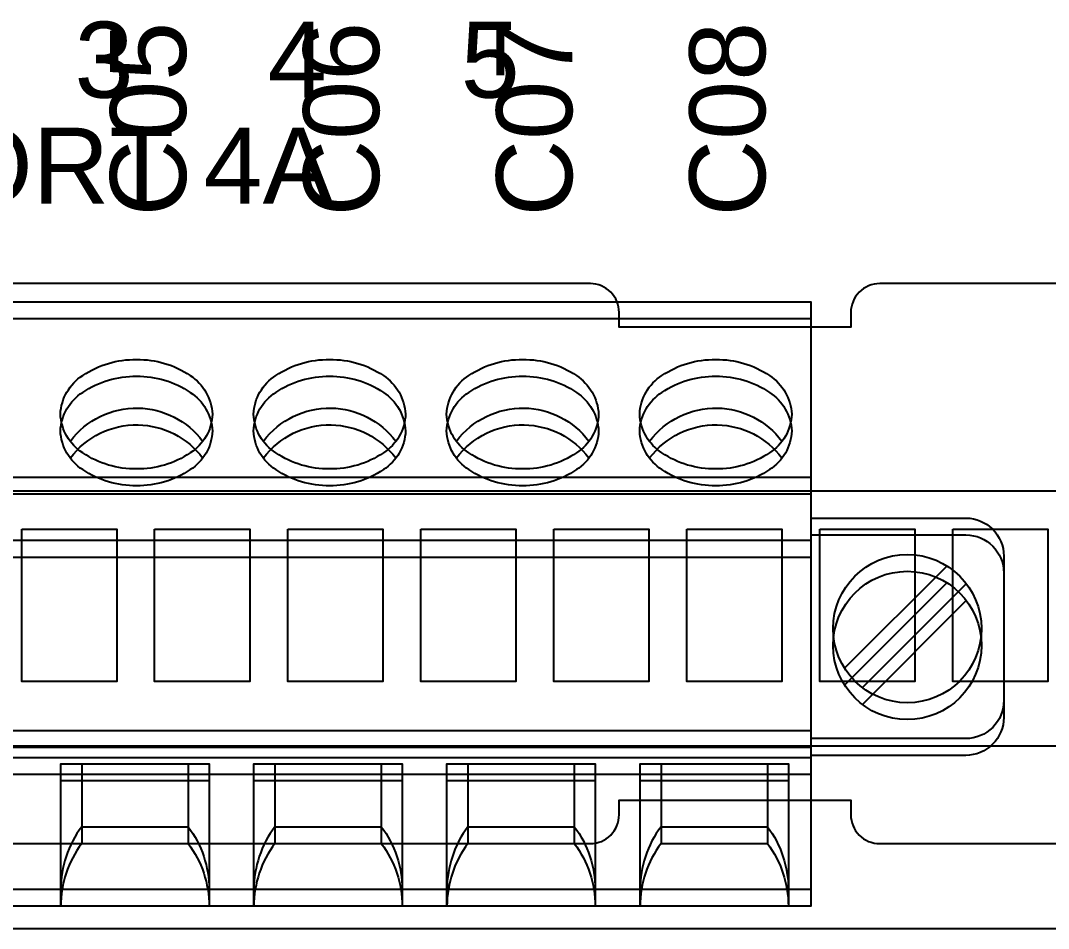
# Model space of a CAD drawing. Extents: x 0.3 to 23.7, y 0.2 to 17.5.
# Drawn here: x 18.965 to 20.03, y 4.374 to 5.314 of the extents above; entities that cross this region are included whole.
import ezdxf

# ---------------------------------------------------------------- set-up
doc = ezdxf.new("R2010")
doc.units = 0
doc.header["$MEASUREMENT"] = 0
for name, color, linetype in [('2_01__0-__EMPTY', 7, 'CONTINUOUS'), ('2_02__A-__SERIAL_COMMUNICA', 7, 'CONTINUOUS'), ('2_03__1-___4__DI_-__4__DO_', 7, 'CONTINUOUS'), ('2_04__B-___4__DI_-__4__DO_', 7, 'CONTINUOUS'), ('2_05__C-___4__DI_-__3__DO_', 7, 'CONTINUOUS'), ('2_06__2X___8__DO__STANDARD', 7, 'CONTINUOUS'), ('2_07__2A___8__DO__STANDARD', 7, 'CONTINUOUS'), ('2_08__2B___8__DO__STANDARD', 7, 'CONTINUOUS'), ('2_09__2C___8__DO__STANDARD', 7, 'CONTINUOUS'), ('2_10__3-___8__DI', 7, 'CONTINUOUS'), ('2_11__5-___8__AI', 7, 'CONTINUOUS'), ('2_12__6-___4__AI_-__4__AO_', 7, 'CONTINUOUS'), ('2_13__D-___14__DI', 7, 'CONTINUOUS'), ('3_01__0-__EMPTY', 7, 'CONTINUOUS'), ('3_02__91___10__RTD_-_TC', 7, 'CONTINUOUS'), ('3_03__9X___10__RTD', 7, 'CONTINUOUS'), ('3_04__C-___4__DI_-__3__DO_', 7, 'CONTINUOUS'), ('3_05__2X___8__DO__STANDARD', 7, 'CONTINUOUS'), ('3_06__2A___8__DO__STANDARD', 7, 'CONTINUOUS'), ('3_07__2B___8__DO__STANDARD', 7, 'CONTINUOUS'), ('3_08__2C___8__DO__STANDARD', 7, 'CONTINUOUS'), ('3_09__3-___8__DI', 7, 'CONTINUOUS'), ('3_10__5-___8__AI', 7, 'CONTINUOUS'), ('3_11__6-___4__AI_-__4__AO_', 7, 'CONTINUOUS'), ('3_12__D-___14__DI', 7, 'CONTINUOUS')]:
    doc.layers.add(name, color=color, linetype=linetype)
doc.styles.add('ARIAL', font='arial.ttf')

msp = doc.modelspace()

# ---------------------------------------------------------------- linework, layer by layer
at = {"layer": '3_01__0-__EMPTY'}
for points in [[(20.7505, 5.042), (19.8552, 5.042, 0.414214), (19.8253, 5.0121), (19.8253, 4.997), (19.5853, 4.997), (19.5853, 5.0121, 0.414214), (19.5555, 5.042), (18.5902, 5.042, 0.414214)], [(18.5902, 4.462), (19.5555, 4.462, 0.414214), (19.5853, 4.4919), (19.5853, 4.507), (19.8253, 4.507), (19.8253, 4.4919, 0.414214), (19.8552, 4.462), (20.7505, 4.462, 0.414214)]]:
    msp.add_lwpolyline(points, format="xyb", dxfattribs=at)
at = {"layer": '3_02__91___10__RTD_-_TC'}
for points in [[(17.9724, 4.3741), (20.059, 4.3741), (20.059, 4.8269), (17.9724, 4.8269)], [(18.9665, 4.7875), (19.0649, 4.7875), (19.0649, 4.63), (18.9665, 4.63)], [(19.1042, 4.7875), (19.2027, 4.7875), (19.2027, 4.63), (19.1042, 4.63)], [(19.242, 4.7875), (19.3405, 4.7875), (19.3405, 4.63), (19.242, 4.63)], [(19.3798, 4.7875), (19.4783, 4.7875), (19.4783, 4.63), (19.3798, 4.63)], [(19.5176, 4.7875), (19.6161, 4.7875), (19.6161, 4.63), (19.5176, 4.63)], [(19.6554, 4.7875), (19.7539, 4.7875), (19.7539, 4.63), (19.6554, 4.63)], [(19.7932, 4.7875), (19.8917, 4.7875), (19.8917, 4.63), (19.7932, 4.63)], [(19.931, 4.7875), (20.0294, 4.7875), (20.0294, 4.63), (19.931, 4.63)]]:
    msp.add_lwpolyline(points, close=True, dxfattribs=at)
msp.add_lwpolyline([(17.9724, 4.5631), (20.059, 4.5631)], dxfattribs=at)
at = {"layer": '3_03__9X___10__RTD'}
for points in [[(17.9724, 4.3741), (20.059, 4.3741), (20.059, 4.8269), (17.9724, 4.8269)], [(18.9665, 4.7875), (19.0649, 4.7875), (19.0649, 4.63), (18.9665, 4.63)], [(19.1042, 4.7875), (19.2027, 4.7875), (19.2027, 4.63), (19.1042, 4.63)], [(19.242, 4.7875), (19.3405, 4.7875), (19.3405, 4.63), (19.242, 4.63)], [(19.3798, 4.7875), (19.4783, 4.7875), (19.4783, 4.63), (19.3798, 4.63)], [(19.5176, 4.7875), (19.6161, 4.7875), (19.6161, 4.63), (19.5176, 4.63)], [(19.6554, 4.7875), (19.7539, 4.7875), (19.7539, 4.63), (19.6554, 4.63)], [(19.7932, 4.7875), (19.8917, 4.7875), (19.8917, 4.63), (19.7932, 4.63)], [(19.931, 4.7875), (20.0294, 4.7875), (20.0294, 4.63), (19.931, 4.63)]]:
    msp.add_lwpolyline(points, close=True, dxfattribs=at)
msp.add_lwpolyline([(17.9724, 4.5631), (20.059, 4.5631)], dxfattribs=at)
at = {"layer": '3_04__C-___4__DI_-__3__DO_'}
msp.add_lwpolyline([(18.1838, 5.0233), (19.7838, 5.0233), (19.7838, 4.4145), (18.1838, 4.4145)], close=True, dxfattribs=at)
for points in [[(19.0066, 4.9068, -0.244062), (19.0297, 4.9468, -0.154167), (19.0854, 4.9634, -0.154167), (19.1411, 4.9468, -0.236767), (19.1641, 4.9068, -0.24406), (19.1411, 4.8667, -0.154167), (19.0854, 4.8501, -0.154167), (19.0297, 4.8667, -0.244061)], [(19.2066, 4.9068, -0.244062), (19.2297, 4.9468, -0.154167), (19.2854, 4.9634, -0.154167), (19.3411, 4.9468, -0.236767), (19.3641, 4.9068, -0.24406), (19.3411, 4.8667, -0.154167), (19.2854, 4.8501, -0.154167), (19.2297, 4.8667, -0.244061)], [(19.4066, 4.9068, -0.244062), (19.4297, 4.9468, -0.154167), (19.4854, 4.9634, -0.154167), (19.5411, 4.9468, -0.236767), (19.5641, 4.9068, -0.24406), (19.5411, 4.8667, -0.154167), (19.4854, 4.8501, -0.154167), (19.4297, 4.8667, -0.244061)], [(19.6066, 4.9068, -0.244062), (19.6297, 4.9468, -0.154167), (19.6854, 4.9634, -0.154167), (19.7411, 4.9468, -0.236767), (19.7641, 4.9068, -0.24406), (19.7411, 4.8667, -0.154167), (19.6854, 4.8501, -0.154167), (19.6297, 4.8667, -0.244061)]]:
    msp.add_lwpolyline(points, format="xyb", close=True, dxfattribs=at)
for points in [[(19.0167, 4.8787, -0.001746), (19.0169, 4.8789, -0.240907), (19.087, 4.9131, -0.231198), (19.1539, 4.8789, -0.005828), (19.1542, 4.8789)], [(19.2167, 4.8787, -0.001746), (19.2169, 4.8789, -0.240907), (19.287, 4.9131, -0.231198), (19.3539, 4.8789, -0.005828), (19.3542, 4.8789)], [(19.4167, 4.8787, -0.001746), (19.4169, 4.8789, -0.240907), (19.487, 4.9131, -0.231198), (19.5539, 4.8789, -0.005828), (19.5542, 4.8789)], [(19.6167, 4.8787, -0.001746), (19.6169, 4.8789, -0.240907), (19.687, 4.9131, -0.231198), (19.7539, 4.8789, -0.005828), (19.7542, 4.8789)], [(19.7838, 4.7991), (19.9444, 4.7991, -0.414169), (19.9838, 4.7597), (19.9838, 4.6102, -0.414258), (19.9444, 4.5708), (19.7838, 4.5708)], [(19.0287, 4.5446), (19.0287, 4.4795, 0.162853), (19.007, 4.4145, 1.944453)], [(19.1389, 4.5446), (19.1389, 4.4795, -0.162853), (19.1606, 4.4145, -1.944453)], [(19.2287, 4.5446), (19.2287, 4.4795, 0.162853), (19.207, 4.4145, 1.944453)], [(19.3389, 4.5446), (19.3389, 4.4795, -0.162853), (19.3606, 4.4145, -1.944453)], [(19.4287, 4.5446), (19.4287, 4.4795, 0.162853), (19.407, 4.4145, 1.944453)], [(19.5389, 4.5446), (19.5389, 4.4795, -0.162853), (19.5606, 4.4145, -1.944453)], [(19.6287, 4.5446), (19.6287, 4.4795, 0.162853), (19.607, 4.4145, 1.944453)], [(19.7389, 4.5446), (19.7389, 4.4795, -0.162853), (19.7606, 4.4145, -1.944453)]]:
    msp.add_lwpolyline(points, format="xyb", dxfattribs=at)
for points in [[(18.1838, 4.8417), (19.7838, 4.8417)], [(18.1838, 4.7762), (19.7838, 4.7762)], [(19.8189, 4.6436), (19.9249, 4.7495)], [(19.8373, 4.6236), (19.9449, 4.7311)], [(18.1838, 4.5791), (19.7838, 4.5791)], [(18.1838, 4.5513), (19.7838, 4.5513)], [(19.007, 4.4145), (19.007, 4.5446), (19.1606, 4.5446), (19.1606, 4.4145)], [(19.207, 4.4145), (19.207, 4.5446), (19.3606, 4.5446), (19.3606, 4.4145)], [(19.407, 4.4145), (19.407, 4.5446), (19.5606, 4.5446), (19.5606, 4.4145)], [(19.607, 4.4145), (19.607, 4.5446), (19.7606, 4.5446), (19.7606, 4.4145)], [(19.0287, 4.4795), (19.1389, 4.4795)], [(19.2287, 4.4795), (19.3389, 4.4795)], [(19.4287, 4.4795), (19.5389, 4.4795)], [(19.6287, 4.4795), (19.7389, 4.4795)]]:
    msp.add_lwpolyline(points, dxfattribs=at)
msp.add_circle((19.8838, 4.6847), 0.0768, dxfattribs=at)
at = {"layer": '3_05__2X___8__DO__STANDARD'}
msp.add_lwpolyline([(18.1838, 5.0233), (19.7838, 5.0233), (19.7838, 4.4145), (18.1838, 4.4145)], close=True, dxfattribs=at)
for points in [[(19.0066, 4.9068, -0.244062), (19.0297, 4.9468, -0.154167), (19.0854, 4.9634, -0.154167), (19.1411, 4.9468, -0.236767), (19.1641, 4.9068, -0.24406), (19.1411, 4.8667, -0.154167), (19.0854, 4.8501, -0.154167), (19.0297, 4.8667, -0.244061)], [(19.2066, 4.9068, -0.244062), (19.2297, 4.9468, -0.154167), (19.2854, 4.9634, -0.154167), (19.3411, 4.9468, -0.236767), (19.3641, 4.9068, -0.24406), (19.3411, 4.8667, -0.154167), (19.2854, 4.8501, -0.154167), (19.2297, 4.8667, -0.244061)], [(19.4066, 4.9068, -0.244062), (19.4297, 4.9468, -0.154167), (19.4854, 4.9634, -0.154167), (19.5411, 4.9468, -0.236767), (19.5641, 4.9068, -0.24406), (19.5411, 4.8667, -0.154167), (19.4854, 4.8501, -0.154167), (19.4297, 4.8667, -0.244061)], [(19.6066, 4.9068, -0.244062), (19.6297, 4.9468, -0.154167), (19.6854, 4.9634, -0.154167), (19.7411, 4.9468, -0.236767), (19.7641, 4.9068, -0.24406), (19.7411, 4.8667, -0.154167), (19.6854, 4.8501, -0.154167), (19.6297, 4.8667, -0.244061)]]:
    msp.add_lwpolyline(points, format="xyb", close=True, dxfattribs=at)
for points in [[(19.0167, 4.8787, -0.001746), (19.0169, 4.8789, -0.240907), (19.087, 4.9131, -0.231198), (19.1539, 4.8789, -0.005828), (19.1542, 4.8789)], [(19.2167, 4.8787, -0.001746), (19.2169, 4.8789, -0.240907), (19.287, 4.9131, -0.231198), (19.3539, 4.8789, -0.005828), (19.3542, 4.8789)], [(19.4167, 4.8787, -0.001746), (19.4169, 4.8789, -0.240907), (19.487, 4.9131, -0.231198), (19.5539, 4.8789, -0.005828), (19.5542, 4.8789)], [(19.6167, 4.8787, -0.001746), (19.6169, 4.8789, -0.240907), (19.687, 4.9131, -0.231198), (19.7539, 4.8789, -0.005828), (19.7542, 4.8789)], [(19.7838, 4.7991), (19.9444, 4.7991, -0.414169), (19.9838, 4.7597), (19.9838, 4.6102, -0.414258), (19.9444, 4.5708), (19.7838, 4.5708)], [(19.0287, 4.5446), (19.0287, 4.4795, 0.162853), (19.007, 4.4145, 1.944453)], [(19.1389, 4.5446), (19.1389, 4.4795, -0.162853), (19.1606, 4.4145, -1.944453)], [(19.2287, 4.5446), (19.2287, 4.4795, 0.162853), (19.207, 4.4145, 1.944453)], [(19.3389, 4.5446), (19.3389, 4.4795, -0.162853), (19.3606, 4.4145, -1.944453)], [(19.4287, 4.5446), (19.4287, 4.4795, 0.162853), (19.407, 4.4145, 1.944453)], [(19.5389, 4.5446), (19.5389, 4.4795, -0.162853), (19.5606, 4.4145, -1.944453)], [(19.6287, 4.5446), (19.6287, 4.4795, 0.162853), (19.607, 4.4145, 1.944453)], [(19.7389, 4.5446), (19.7389, 4.4795, -0.162853), (19.7606, 4.4145, -1.944453)]]:
    msp.add_lwpolyline(points, format="xyb", dxfattribs=at)
for points in [[(18.1838, 4.8417), (19.7838, 4.8417)], [(18.1838, 4.7762), (19.7838, 4.7762)], [(19.8189, 4.6436), (19.9249, 4.7495)], [(19.8373, 4.6236), (19.9449, 4.7311)], [(18.1838, 4.5791), (19.7838, 4.5791)], [(18.1838, 4.5513), (19.7838, 4.5513)], [(19.007, 4.4145), (19.007, 4.5446), (19.1606, 4.5446), (19.1606, 4.4145)], [(19.207, 4.4145), (19.207, 4.5446), (19.3606, 4.5446), (19.3606, 4.4145)], [(19.407, 4.4145), (19.407, 4.5446), (19.5606, 4.5446), (19.5606, 4.4145)], [(19.607, 4.4145), (19.607, 4.5446), (19.7606, 4.5446), (19.7606, 4.4145)], [(19.0287, 4.4795), (19.1389, 4.4795)], [(19.2287, 4.4795), (19.3389, 4.4795)], [(19.4287, 4.4795), (19.5389, 4.4795)], [(19.6287, 4.4795), (19.7389, 4.4795)]]:
    msp.add_lwpolyline(points, dxfattribs=at)
msp.add_circle((19.8838, 4.6847), 0.0768, dxfattribs=at)
at = {"layer": '3_06__2A___8__DO__STANDARD'}
msp.add_lwpolyline([(18.1838, 5.0233), (19.7838, 5.0233), (19.7838, 4.4145), (18.1838, 4.4145)], close=True, dxfattribs=at)
for points in [[(19.0066, 4.9068, -0.244062), (19.0297, 4.9468, -0.154167), (19.0854, 4.9634, -0.154167), (19.1411, 4.9468, -0.236767), (19.1641, 4.9068, -0.24406), (19.1411, 4.8667, -0.154167), (19.0854, 4.8501, -0.154167), (19.0297, 4.8667, -0.244061)], [(19.2066, 4.9068, -0.244062), (19.2297, 4.9468, -0.154167), (19.2854, 4.9634, -0.154167), (19.3411, 4.9468, -0.236767), (19.3641, 4.9068, -0.24406), (19.3411, 4.8667, -0.154167), (19.2854, 4.8501, -0.154167), (19.2297, 4.8667, -0.244061)], [(19.4066, 4.9068, -0.244062), (19.4297, 4.9468, -0.154167), (19.4854, 4.9634, -0.154167), (19.5411, 4.9468, -0.236767), (19.5641, 4.9068, -0.24406), (19.5411, 4.8667, -0.154167), (19.4854, 4.8501, -0.154167), (19.4297, 4.8667, -0.244061)], [(19.6066, 4.9068, -0.244062), (19.6297, 4.9468, -0.154167), (19.6854, 4.9634, -0.154167), (19.7411, 4.9468, -0.236767), (19.7641, 4.9068, -0.24406), (19.7411, 4.8667, -0.154167), (19.6854, 4.8501, -0.154167), (19.6297, 4.8667, -0.244061)]]:
    msp.add_lwpolyline(points, format="xyb", close=True, dxfattribs=at)
for points in [[(19.0167, 4.8787, -0.001746), (19.0169, 4.8789, -0.240907), (19.087, 4.9131, -0.231198), (19.1539, 4.8789, -0.005828), (19.1542, 4.8789)], [(19.2167, 4.8787, -0.001746), (19.2169, 4.8789, -0.240907), (19.287, 4.9131, -0.231198), (19.3539, 4.8789, -0.005828), (19.3542, 4.8789)], [(19.4167, 4.8787, -0.001746), (19.4169, 4.8789, -0.240907), (19.487, 4.9131, -0.231198), (19.5539, 4.8789, -0.005828), (19.5542, 4.8789)], [(19.6167, 4.8787, -0.001746), (19.6169, 4.8789, -0.240907), (19.687, 4.9131, -0.231198), (19.7539, 4.8789, -0.005828), (19.7542, 4.8789)], [(19.7838, 4.7991), (19.9444, 4.7991, -0.414169), (19.9838, 4.7597), (19.9838, 4.6102, -0.414258), (19.9444, 4.5708), (19.7838, 4.5708)], [(19.0287, 4.5446), (19.0287, 4.4795, 0.162853), (19.007, 4.4145, 1.944453)], [(19.1389, 4.5446), (19.1389, 4.4795, -0.162853), (19.1606, 4.4145, -1.944453)], [(19.2287, 4.5446), (19.2287, 4.4795, 0.162853), (19.207, 4.4145, 1.944453)], [(19.3389, 4.5446), (19.3389, 4.4795, -0.162853), (19.3606, 4.4145, -1.944453)], [(19.4287, 4.5446), (19.4287, 4.4795, 0.162853), (19.407, 4.4145, 1.944453)], [(19.5389, 4.5446), (19.5389, 4.4795, -0.162853), (19.5606, 4.4145, -1.944453)], [(19.6287, 4.5446), (19.6287, 4.4795, 0.162853), (19.607, 4.4145, 1.944453)], [(19.7389, 4.5446), (19.7389, 4.4795, -0.162853), (19.7606, 4.4145, -1.944453)]]:
    msp.add_lwpolyline(points, format="xyb", dxfattribs=at)
for points in [[(18.1838, 4.8417), (19.7838, 4.8417)], [(18.1838, 4.7762), (19.7838, 4.7762)], [(19.8189, 4.6436), (19.9249, 4.7495)], [(19.8373, 4.6236), (19.9449, 4.7311)], [(18.1838, 4.5791), (19.7838, 4.5791)], [(18.1838, 4.5513), (19.7838, 4.5513)], [(19.007, 4.4145), (19.007, 4.5446), (19.1606, 4.5446), (19.1606, 4.4145)], [(19.207, 4.4145), (19.207, 4.5446), (19.3606, 4.5446), (19.3606, 4.4145)], [(19.407, 4.4145), (19.407, 4.5446), (19.5606, 4.5446), (19.5606, 4.4145)], [(19.607, 4.4145), (19.607, 4.5446), (19.7606, 4.5446), (19.7606, 4.4145)], [(19.0287, 4.4795), (19.1389, 4.4795)], [(19.2287, 4.4795), (19.3389, 4.4795)], [(19.4287, 4.4795), (19.5389, 4.4795)], [(19.6287, 4.4795), (19.7389, 4.4795)]]:
    msp.add_lwpolyline(points, dxfattribs=at)
msp.add_circle((19.8838, 4.6847), 0.0768, dxfattribs=at)
at = {"layer": '3_07__2B___8__DO__STANDARD'}
msp.add_lwpolyline([(18.1838, 5.0233), (19.7838, 5.0233), (19.7838, 4.4145), (18.1838, 4.4145)], close=True, dxfattribs=at)
for points in [[(19.0066, 4.9068, -0.244062), (19.0297, 4.9468, -0.154167), (19.0854, 4.9634, -0.154167), (19.1411, 4.9468, -0.236767), (19.1641, 4.9068, -0.24406), (19.1411, 4.8667, -0.154167), (19.0854, 4.8501, -0.154167), (19.0297, 4.8667, -0.244061)], [(19.2066, 4.9068, -0.244062), (19.2297, 4.9468, -0.154167), (19.2854, 4.9634, -0.154167), (19.3411, 4.9468, -0.236767), (19.3641, 4.9068, -0.24406), (19.3411, 4.8667, -0.154167), (19.2854, 4.8501, -0.154167), (19.2297, 4.8667, -0.244061)], [(19.4066, 4.9068, -0.244062), (19.4297, 4.9468, -0.154167), (19.4854, 4.9634, -0.154167), (19.5411, 4.9468, -0.236767), (19.5641, 4.9068, -0.24406), (19.5411, 4.8667, -0.154167), (19.4854, 4.8501, -0.154167), (19.4297, 4.8667, -0.244061)], [(19.6066, 4.9068, -0.244062), (19.6297, 4.9468, -0.154167), (19.6854, 4.9634, -0.154167), (19.7411, 4.9468, -0.236767), (19.7641, 4.9068, -0.24406), (19.7411, 4.8667, -0.154167), (19.6854, 4.8501, -0.154167), (19.6297, 4.8667, -0.244061)]]:
    msp.add_lwpolyline(points, format="xyb", close=True, dxfattribs=at)
for points in [[(19.0167, 4.8787, -0.001746), (19.0169, 4.8789, -0.240907), (19.087, 4.9131, -0.231198), (19.1539, 4.8789, -0.005828), (19.1542, 4.8789)], [(19.2167, 4.8787, -0.001746), (19.2169, 4.8789, -0.240907), (19.287, 4.9131, -0.231198), (19.3539, 4.8789, -0.005828), (19.3542, 4.8789)], [(19.4167, 4.8787, -0.001746), (19.4169, 4.8789, -0.240907), (19.487, 4.9131, -0.231198), (19.5539, 4.8789, -0.005828), (19.5542, 4.8789)], [(19.6167, 4.8787, -0.001746), (19.6169, 4.8789, -0.240907), (19.687, 4.9131, -0.231198), (19.7539, 4.8789, -0.005828), (19.7542, 4.8789)], [(19.7838, 4.7991), (19.9444, 4.7991, -0.414169), (19.9838, 4.7597), (19.9838, 4.6102, -0.414258), (19.9444, 4.5708), (19.7838, 4.5708)], [(19.0287, 4.5446), (19.0287, 4.4795, 0.162853), (19.007, 4.4145, 1.944453)], [(19.1389, 4.5446), (19.1389, 4.4795, -0.162853), (19.1606, 4.4145, -1.944453)], [(19.2287, 4.5446), (19.2287, 4.4795, 0.162853), (19.207, 4.4145, 1.944453)], [(19.3389, 4.5446), (19.3389, 4.4795, -0.162853), (19.3606, 4.4145, -1.944453)], [(19.4287, 4.5446), (19.4287, 4.4795, 0.162853), (19.407, 4.4145, 1.944453)], [(19.5389, 4.5446), (19.5389, 4.4795, -0.162853), (19.5606, 4.4145, -1.944453)], [(19.6287, 4.5446), (19.6287, 4.4795, 0.162853), (19.607, 4.4145, 1.944453)], [(19.7389, 4.5446), (19.7389, 4.4795, -0.162853), (19.7606, 4.4145, -1.944453)]]:
    msp.add_lwpolyline(points, format="xyb", dxfattribs=at)
for points in [[(18.1838, 4.8417), (19.7838, 4.8417)], [(18.1838, 4.7762), (19.7838, 4.7762)], [(19.8189, 4.6436), (19.9249, 4.7495)], [(19.8373, 4.6236), (19.9449, 4.7311)], [(18.1838, 4.5791), (19.7838, 4.5791)], [(18.1838, 4.5513), (19.7838, 4.5513)], [(19.007, 4.4145), (19.007, 4.5446), (19.1606, 4.5446), (19.1606, 4.4145)], [(19.207, 4.4145), (19.207, 4.5446), (19.3606, 4.5446), (19.3606, 4.4145)], [(19.407, 4.4145), (19.407, 4.5446), (19.5606, 4.5446), (19.5606, 4.4145)], [(19.607, 4.4145), (19.607, 4.5446), (19.7606, 4.5446), (19.7606, 4.4145)], [(19.0287, 4.4795), (19.1389, 4.4795)], [(19.2287, 4.4795), (19.3389, 4.4795)], [(19.4287, 4.4795), (19.5389, 4.4795)], [(19.6287, 4.4795), (19.7389, 4.4795)]]:
    msp.add_lwpolyline(points, dxfattribs=at)
msp.add_circle((19.8838, 4.6847), 0.0768, dxfattribs=at)
at = {"layer": '3_08__2C___8__DO__STANDARD'}
msp.add_lwpolyline([(18.1838, 5.0233), (19.7838, 5.0233), (19.7838, 4.4145), (18.1838, 4.4145)], close=True, dxfattribs=at)
for points in [[(19.0066, 4.9068, -0.244062), (19.0297, 4.9468, -0.154167), (19.0854, 4.9634, -0.154167), (19.1411, 4.9468, -0.236767), (19.1641, 4.9068, -0.24406), (19.1411, 4.8667, -0.154167), (19.0854, 4.8501, -0.154167), (19.0297, 4.8667, -0.244061)], [(19.2066, 4.9068, -0.244062), (19.2297, 4.9468, -0.154167), (19.2854, 4.9634, -0.154167), (19.3411, 4.9468, -0.236767), (19.3641, 4.9068, -0.24406), (19.3411, 4.8667, -0.154167), (19.2854, 4.8501, -0.154167), (19.2297, 4.8667, -0.244061)], [(19.4066, 4.9068, -0.244062), (19.4297, 4.9468, -0.154167), (19.4854, 4.9634, -0.154167), (19.5411, 4.9468, -0.236767), (19.5641, 4.9068, -0.24406), (19.5411, 4.8667, -0.154167), (19.4854, 4.8501, -0.154167), (19.4297, 4.8667, -0.244061)], [(19.6066, 4.9068, -0.244062), (19.6297, 4.9468, -0.154167), (19.6854, 4.9634, -0.154167), (19.7411, 4.9468, -0.236767), (19.7641, 4.9068, -0.24406), (19.7411, 4.8667, -0.154167), (19.6854, 4.8501, -0.154167), (19.6297, 4.8667, -0.244061)]]:
    msp.add_lwpolyline(points, format="xyb", close=True, dxfattribs=at)
for points in [[(19.0167, 4.8787, -0.001746), (19.0169, 4.8789, -0.240907), (19.087, 4.9131, -0.231198), (19.1539, 4.8789, -0.005828), (19.1542, 4.8789)], [(19.2167, 4.8787, -0.001746), (19.2169, 4.8789, -0.240907), (19.287, 4.9131, -0.231198), (19.3539, 4.8789, -0.005828), (19.3542, 4.8789)], [(19.4167, 4.8787, -0.001746), (19.4169, 4.8789, -0.240907), (19.487, 4.9131, -0.231198), (19.5539, 4.8789, -0.005828), (19.5542, 4.8789)], [(19.6167, 4.8787, -0.001746), (19.6169, 4.8789, -0.240907), (19.687, 4.9131, -0.231198), (19.7539, 4.8789, -0.005828), (19.7542, 4.8789)], [(19.7838, 4.7991), (19.9444, 4.7991, -0.414169), (19.9838, 4.7597), (19.9838, 4.6102, -0.414258), (19.9444, 4.5708), (19.7838, 4.5708)], [(19.0287, 4.5446), (19.0287, 4.4795, 0.162853), (19.007, 4.4145, 1.944453)], [(19.1389, 4.5446), (19.1389, 4.4795, -0.162853), (19.1606, 4.4145, -1.944453)], [(19.2287, 4.5446), (19.2287, 4.4795, 0.162853), (19.207, 4.4145, 1.944453)], [(19.3389, 4.5446), (19.3389, 4.4795, -0.162853), (19.3606, 4.4145, -1.944453)], [(19.4287, 4.5446), (19.4287, 4.4795, 0.162853), (19.407, 4.4145, 1.944453)], [(19.5389, 4.5446), (19.5389, 4.4795, -0.162853), (19.5606, 4.4145, -1.944453)], [(19.6287, 4.5446), (19.6287, 4.4795, 0.162853), (19.607, 4.4145, 1.944453)], [(19.7389, 4.5446), (19.7389, 4.4795, -0.162853), (19.7606, 4.4145, -1.944453)]]:
    msp.add_lwpolyline(points, format="xyb", dxfattribs=at)
for points in [[(18.1838, 4.8417), (19.7838, 4.8417)], [(18.1838, 4.7762), (19.7838, 4.7762)], [(19.8189, 4.6436), (19.9249, 4.7495)], [(19.8373, 4.6236), (19.9449, 4.7311)], [(18.1838, 4.5791), (19.7838, 4.5791)], [(18.1838, 4.5513), (19.7838, 4.5513)], [(19.007, 4.4145), (19.007, 4.5446), (19.1606, 4.5446), (19.1606, 4.4145)], [(19.207, 4.4145), (19.207, 4.5446), (19.3606, 4.5446), (19.3606, 4.4145)], [(19.407, 4.4145), (19.407, 4.5446), (19.5606, 4.5446), (19.5606, 4.4145)], [(19.607, 4.4145), (19.607, 4.5446), (19.7606, 4.5446), (19.7606, 4.4145)], [(19.0287, 4.4795), (19.1389, 4.4795)], [(19.2287, 4.4795), (19.3389, 4.4795)], [(19.4287, 4.4795), (19.5389, 4.4795)], [(19.6287, 4.4795), (19.7389, 4.4795)]]:
    msp.add_lwpolyline(points, dxfattribs=at)
msp.add_circle((19.8838, 4.6847), 0.0768, dxfattribs=at)
at = {"layer": '3_09__3-___8__DI'}
msp.add_lwpolyline([(18.1838, 5.0233), (19.7838, 5.0233), (19.7838, 4.4145), (18.1838, 4.4145)], close=True, dxfattribs=at)
for points in [[(19.0066, 4.9068, -0.244062), (19.0297, 4.9468, -0.154167), (19.0854, 4.9634, -0.154167), (19.1411, 4.9468, -0.236767), (19.1641, 4.9068, -0.24406), (19.1411, 4.8667, -0.154167), (19.0854, 4.8501, -0.154167), (19.0297, 4.8667, -0.244061)], [(19.2066, 4.9068, -0.244062), (19.2297, 4.9468, -0.154167), (19.2854, 4.9634, -0.154167), (19.3411, 4.9468, -0.236767), (19.3641, 4.9068, -0.24406), (19.3411, 4.8667, -0.154167), (19.2854, 4.8501, -0.154167), (19.2297, 4.8667, -0.244061)], [(19.4066, 4.9068, -0.244062), (19.4297, 4.9468, -0.154167), (19.4854, 4.9634, -0.154167), (19.5411, 4.9468, -0.236767), (19.5641, 4.9068, -0.24406), (19.5411, 4.8667, -0.154167), (19.4854, 4.8501, -0.154167), (19.4297, 4.8667, -0.244061)], [(19.6066, 4.9068, -0.244062), (19.6297, 4.9468, -0.154167), (19.6854, 4.9634, -0.154167), (19.7411, 4.9468, -0.236767), (19.7641, 4.9068, -0.24406), (19.7411, 4.8667, -0.154167), (19.6854, 4.8501, -0.154167), (19.6297, 4.8667, -0.244061)]]:
    msp.add_lwpolyline(points, format="xyb", close=True, dxfattribs=at)
for points in [[(19.0167, 4.8787, -0.001746), (19.0169, 4.8789, -0.240907), (19.087, 4.9131, -0.231198), (19.1539, 4.8789, -0.005828), (19.1542, 4.8789)], [(19.2167, 4.8787, -0.001746), (19.2169, 4.8789, -0.240907), (19.287, 4.9131, -0.231198), (19.3539, 4.8789, -0.005828), (19.3542, 4.8789)], [(19.4167, 4.8787, -0.001746), (19.4169, 4.8789, -0.240907), (19.487, 4.9131, -0.231198), (19.5539, 4.8789, -0.005828), (19.5542, 4.8789)], [(19.6167, 4.8787, -0.001746), (19.6169, 4.8789, -0.240907), (19.687, 4.9131, -0.231198), (19.7539, 4.8789, -0.005828), (19.7542, 4.8789)], [(19.7838, 4.7991), (19.9444, 4.7991, -0.414169), (19.9838, 4.7597), (19.9838, 4.6102, -0.414258), (19.9444, 4.5708), (19.7838, 4.5708)], [(19.0287, 4.5446), (19.0287, 4.4795, 0.162853), (19.007, 4.4145, 1.944453)], [(19.1389, 4.5446), (19.1389, 4.4795, -0.162853), (19.1606, 4.4145, -1.944453)], [(19.2287, 4.5446), (19.2287, 4.4795, 0.162853), (19.207, 4.4145, 1.944453)], [(19.3389, 4.5446), (19.3389, 4.4795, -0.162853), (19.3606, 4.4145, -1.944453)], [(19.4287, 4.5446), (19.4287, 4.4795, 0.162853), (19.407, 4.4145, 1.944453)], [(19.5389, 4.5446), (19.5389, 4.4795, -0.162853), (19.5606, 4.4145, -1.944453)], [(19.6287, 4.5446), (19.6287, 4.4795, 0.162853), (19.607, 4.4145, 1.944453)], [(19.7389, 4.5446), (19.7389, 4.4795, -0.162853), (19.7606, 4.4145, -1.944453)]]:
    msp.add_lwpolyline(points, format="xyb", dxfattribs=at)
for points in [[(18.1838, 4.8417), (19.7838, 4.8417)], [(18.1838, 4.7762), (19.7838, 4.7762)], [(19.8189, 4.6436), (19.9249, 4.7495)], [(19.8373, 4.6236), (19.9449, 4.7311)], [(18.1838, 4.5791), (19.7838, 4.5791)], [(18.1838, 4.5513), (19.7838, 4.5513)], [(19.007, 4.4145), (19.007, 4.5446), (19.1606, 4.5446), (19.1606, 4.4145)], [(19.207, 4.4145), (19.207, 4.5446), (19.3606, 4.5446), (19.3606, 4.4145)], [(19.407, 4.4145), (19.407, 4.5446), (19.5606, 4.5446), (19.5606, 4.4145)], [(19.607, 4.4145), (19.607, 4.5446), (19.7606, 4.5446), (19.7606, 4.4145)], [(19.0287, 4.4795), (19.1389, 4.4795)], [(19.2287, 4.4795), (19.3389, 4.4795)], [(19.4287, 4.4795), (19.5389, 4.4795)], [(19.6287, 4.4795), (19.7389, 4.4795)]]:
    msp.add_lwpolyline(points, dxfattribs=at)
msp.add_circle((19.8838, 4.6847), 0.0768, dxfattribs=at)
at = {"layer": '3_10__5-___8__AI'}
msp.add_lwpolyline([(18.1838, 5.0058), (19.7838, 5.0058), (19.7838, 4.3971), (18.1838, 4.3971)], close=True, dxfattribs=at)
for points in [[(19.0066, 4.8894, -0.244062), (19.0297, 4.9294, -0.154167), (19.0854, 4.946, -0.154167), (19.1411, 4.9294, -0.236767), (19.1641, 4.8894, -0.24406), (19.1411, 4.8493, -0.154167), (19.0854, 4.8327, -0.154167), (19.0297, 4.8493, -0.244061)], [(19.2066, 4.8894, -0.244062), (19.2297, 4.9294, -0.154167), (19.2854, 4.946, -0.154167), (19.3411, 4.9294, -0.236767), (19.3641, 4.8894, -0.24406), (19.3411, 4.8493, -0.154167), (19.2854, 4.8327, -0.154167), (19.2297, 4.8493, -0.244061)], [(19.4066, 4.8894, -0.244062), (19.4297, 4.9294, -0.154167), (19.4854, 4.946, -0.154167), (19.5411, 4.9294, -0.236767), (19.5641, 4.8894, -0.24406), (19.5411, 4.8493, -0.154167), (19.4854, 4.8327, -0.154167), (19.4297, 4.8493, -0.244061)], [(19.6066, 4.8894, -0.244062), (19.6297, 4.9294, -0.154167), (19.6854, 4.946, -0.154167), (19.7411, 4.9294, -0.236767), (19.7641, 4.8894, -0.24406), (19.7411, 4.8493, -0.154167), (19.6854, 4.8327, -0.154167), (19.6297, 4.8493, -0.244061)]]:
    msp.add_lwpolyline(points, format="xyb", close=True, dxfattribs=at)
for points in [[(19.0167, 4.8613, -0.001746), (19.0169, 4.8614, -0.240907), (19.087, 4.8957, -0.231198), (19.1539, 4.8614, -0.005828), (19.1542, 4.8615)], [(19.2167, 4.8613, -0.001746), (19.2169, 4.8614, -0.240907), (19.287, 4.8957, -0.231198), (19.3539, 4.8614, -0.005828), (19.3542, 4.8615)], [(19.4167, 4.8613, -0.001746), (19.4169, 4.8614, -0.240907), (19.487, 4.8957, -0.231198), (19.5539, 4.8614, -0.005828), (19.5542, 4.8615)], [(19.6167, 4.8613, -0.001746), (19.6169, 4.8614, -0.240907), (19.687, 4.8957, -0.231198), (19.7539, 4.8614, -0.005828), (19.7542, 4.8615)], [(19.7838, 4.7817), (19.9444, 4.7817, -0.414169), (19.9838, 4.7423), (19.9838, 4.5927, -0.414258), (19.9444, 4.5534), (19.7838, 4.5534)], [(19.0287, 4.5272), (19.0287, 4.4621, 0.162853), (19.007, 4.3971, 1.944453)], [(19.1389, 4.5272), (19.1389, 4.4621, -0.162853), (19.1606, 4.3971, -1.944453)], [(19.2287, 4.5272), (19.2287, 4.4621, 0.162853), (19.207, 4.3971, 1.944453)], [(19.3389, 4.5272), (19.3389, 4.4621, -0.162853), (19.3606, 4.3971, -1.944453)], [(19.4287, 4.5272), (19.4287, 4.4621, 0.162853), (19.407, 4.3971, 1.944453)], [(19.5389, 4.5272), (19.5389, 4.4621, -0.162853), (19.5606, 4.3971, -1.944453)], [(19.6287, 4.5272), (19.6287, 4.4621, 0.162853), (19.607, 4.3971, 1.944453)], [(19.7389, 4.5272), (19.7389, 4.4621, -0.162853), (19.7606, 4.3971, -1.944453)]]:
    msp.add_lwpolyline(points, format="xyb", dxfattribs=at)
for points in [[(18.1838, 4.8242), (19.7838, 4.8242)], [(18.1838, 4.7588), (19.7838, 4.7588)], [(19.8189, 4.6262), (19.9249, 4.7321)], [(19.8373, 4.6061), (19.9449, 4.7137)], [(18.1838, 4.5617), (19.7838, 4.5617)], [(18.1838, 4.5339), (19.7838, 4.5339)], [(19.007, 4.3971), (19.007, 4.5272), (19.1606, 4.5272), (19.1606, 4.3971)], [(19.207, 4.3971), (19.207, 4.5272), (19.3606, 4.5272), (19.3606, 4.3971)], [(19.407, 4.3971), (19.407, 4.5272), (19.5606, 4.5272), (19.5606, 4.3971)], [(19.607, 4.3971), (19.607, 4.5272), (19.7606, 4.5272), (19.7606, 4.3971)], [(19.0287, 4.4621), (19.1389, 4.4621)], [(19.2287, 4.4621), (19.3389, 4.4621)], [(19.4287, 4.4621), (19.5389, 4.4621)], [(19.6287, 4.4621), (19.7389, 4.4621)]]:
    msp.add_lwpolyline(points, dxfattribs=at)
msp.add_circle((19.8838, 4.6672), 0.0768, dxfattribs=at)
at = {"layer": '3_11__6-___4__AI_-__4__AO_'}
msp.add_lwpolyline([(18.1838, 5.0058), (19.7838, 5.0058), (19.7838, 4.3971), (18.1838, 4.3971)], close=True, dxfattribs=at)
for points in [[(19.0066, 4.8894, -0.244062), (19.0297, 4.9294, -0.154167), (19.0854, 4.946, -0.154167), (19.1411, 4.9294, -0.236767), (19.1641, 4.8894, -0.24406), (19.1411, 4.8493, -0.154167), (19.0854, 4.8327, -0.154167), (19.0297, 4.8493, -0.244061)], [(19.2066, 4.8894, -0.244062), (19.2297, 4.9294, -0.154167), (19.2854, 4.946, -0.154167), (19.3411, 4.9294, -0.236767), (19.3641, 4.8894, -0.24406), (19.3411, 4.8493, -0.154167), (19.2854, 4.8327, -0.154167), (19.2297, 4.8493, -0.244061)], [(19.4066, 4.8894, -0.244062), (19.4297, 4.9294, -0.154167), (19.4854, 4.946, -0.154167), (19.5411, 4.9294, -0.236767), (19.5641, 4.8894, -0.24406), (19.5411, 4.8493, -0.154167), (19.4854, 4.8327, -0.154167), (19.4297, 4.8493, -0.244061)], [(19.6066, 4.8894, -0.244062), (19.6297, 4.9294, -0.154167), (19.6854, 4.946, -0.154167), (19.7411, 4.9294, -0.236767), (19.7641, 4.8894, -0.24406), (19.7411, 4.8493, -0.154167), (19.6854, 4.8327, -0.154167), (19.6297, 4.8493, -0.244061)]]:
    msp.add_lwpolyline(points, format="xyb", close=True, dxfattribs=at)
for points in [[(19.0167, 4.8613, -0.001746), (19.0169, 4.8614, -0.240907), (19.087, 4.8957, -0.231198), (19.1539, 4.8614, -0.005828), (19.1542, 4.8615)], [(19.2167, 4.8613, -0.001746), (19.2169, 4.8614, -0.240907), (19.287, 4.8957, -0.231198), (19.3539, 4.8614, -0.005828), (19.3542, 4.8615)], [(19.4167, 4.8613, -0.001746), (19.4169, 4.8614, -0.240907), (19.487, 4.8957, -0.231198), (19.5539, 4.8614, -0.005828), (19.5542, 4.8615)], [(19.6167, 4.8613, -0.001746), (19.6169, 4.8614, -0.240907), (19.687, 4.8957, -0.231198), (19.7539, 4.8614, -0.005828), (19.7542, 4.8615)], [(19.7838, 4.7817), (19.9444, 4.7817, -0.414169), (19.9838, 4.7423), (19.9838, 4.5927, -0.414258), (19.9444, 4.5534), (19.7838, 4.5534)], [(19.0287, 4.5272), (19.0287, 4.4621, 0.162853), (19.007, 4.3971, 1.944453)], [(19.1389, 4.5272), (19.1389, 4.4621, -0.162853), (19.1606, 4.3971, -1.944453)], [(19.2287, 4.5272), (19.2287, 4.4621, 0.162853), (19.207, 4.3971, 1.944453)], [(19.3389, 4.5272), (19.3389, 4.4621, -0.162853), (19.3606, 4.3971, -1.944453)], [(19.4287, 4.5272), (19.4287, 4.4621, 0.162853), (19.407, 4.3971, 1.944453)], [(19.5389, 4.5272), (19.5389, 4.4621, -0.162853), (19.5606, 4.3971, -1.944453)], [(19.6287, 4.5272), (19.6287, 4.4621, 0.162853), (19.607, 4.3971, 1.944453)], [(19.7389, 4.5272), (19.7389, 4.4621, -0.162853), (19.7606, 4.3971, -1.944453)]]:
    msp.add_lwpolyline(points, format="xyb", dxfattribs=at)
for points in [[(18.1838, 4.8242), (19.7838, 4.8242)], [(18.1838, 4.7588), (19.7838, 4.7588)], [(19.8189, 4.6262), (19.9249, 4.7321)], [(19.8373, 4.6061), (19.9449, 4.7137)], [(18.1838, 4.5617), (19.7838, 4.5617)], [(18.1838, 4.5339), (19.7838, 4.5339)], [(19.007, 4.3971), (19.007, 4.5272), (19.1606, 4.5272), (19.1606, 4.3971)], [(19.207, 4.3971), (19.207, 4.5272), (19.3606, 4.5272), (19.3606, 4.3971)], [(19.407, 4.3971), (19.407, 4.5272), (19.5606, 4.5272), (19.5606, 4.3971)], [(19.607, 4.3971), (19.607, 4.5272), (19.7606, 4.5272), (19.7606, 4.3971)], [(19.0287, 4.4621), (19.1389, 4.4621)], [(19.2287, 4.4621), (19.3389, 4.4621)], [(19.4287, 4.4621), (19.5389, 4.4621)], [(19.6287, 4.4621), (19.7389, 4.4621)]]:
    msp.add_lwpolyline(points, dxfattribs=at)
msp.add_circle((19.8838, 4.6672), 0.0768, dxfattribs=at)
at = {"layer": '3_12__D-___14__DI'}
msp.add_lwpolyline([(18.1838, 5.0233), (19.7838, 5.0233), (19.7838, 4.4145), (18.1838, 4.4145)], close=True, dxfattribs=at)
for points in [[(19.0066, 4.9068, -0.244062), (19.0297, 4.9468, -0.154167), (19.0854, 4.9634, -0.154167), (19.1411, 4.9468, -0.236767), (19.1641, 4.9068, -0.24406), (19.1411, 4.8667, -0.154167), (19.0854, 4.8501, -0.154167), (19.0297, 4.8667, -0.244061)], [(19.2066, 4.9068, -0.244062), (19.2297, 4.9468, -0.154167), (19.2854, 4.9634, -0.154167), (19.3411, 4.9468, -0.236767), (19.3641, 4.9068, -0.24406), (19.3411, 4.8667, -0.154167), (19.2854, 4.8501, -0.154167), (19.2297, 4.8667, -0.244061)], [(19.4066, 4.9068, -0.244062), (19.4297, 4.9468, -0.154167), (19.4854, 4.9634, -0.154167), (19.5411, 4.9468, -0.236767), (19.5641, 4.9068, -0.24406), (19.5411, 4.8667, -0.154167), (19.4854, 4.8501, -0.154167), (19.4297, 4.8667, -0.244061)], [(19.6066, 4.9068, -0.244062), (19.6297, 4.9468, -0.154167), (19.6854, 4.9634, -0.154167), (19.7411, 4.9468, -0.236767), (19.7641, 4.9068, -0.24406), (19.7411, 4.8667, -0.154167), (19.6854, 4.8501, -0.154167), (19.6297, 4.8667, -0.244061)]]:
    msp.add_lwpolyline(points, format="xyb", close=True, dxfattribs=at)
for points in [[(19.0167, 4.8787, -0.001746), (19.0169, 4.8789, -0.240907), (19.087, 4.9131, -0.231198), (19.1539, 4.8789, -0.005828), (19.1542, 4.8789)], [(19.2167, 4.8787, -0.001746), (19.2169, 4.8789, -0.240907), (19.287, 4.9131, -0.231198), (19.3539, 4.8789, -0.005828), (19.3542, 4.8789)], [(19.4167, 4.8787, -0.001746), (19.4169, 4.8789, -0.240907), (19.487, 4.9131, -0.231198), (19.5539, 4.8789, -0.005828), (19.5542, 4.8789)], [(19.6167, 4.8787, -0.001746), (19.6169, 4.8789, -0.240907), (19.687, 4.9131, -0.231198), (19.7539, 4.8789, -0.005828), (19.7542, 4.8789)], [(19.7838, 4.7991), (19.9444, 4.7991, -0.414169), (19.9838, 4.7597), (19.9838, 4.6102, -0.414258), (19.9444, 4.5708), (19.7838, 4.5708)], [(19.0287, 4.5446), (19.0287, 4.4795, 0.162853), (19.007, 4.4145, 1.944453)], [(19.1389, 4.5446), (19.1389, 4.4795, -0.162853), (19.1606, 4.4145, -1.944453)], [(19.2287, 4.5446), (19.2287, 4.4795, 0.162853), (19.207, 4.4145, 1.944453)], [(19.3389, 4.5446), (19.3389, 4.4795, -0.162853), (19.3606, 4.4145, -1.944453)], [(19.4287, 4.5446), (19.4287, 4.4795, 0.162853), (19.407, 4.4145, 1.944453)], [(19.5389, 4.5446), (19.5389, 4.4795, -0.162853), (19.5606, 4.4145, -1.944453)], [(19.6287, 4.5446), (19.6287, 4.4795, 0.162853), (19.607, 4.4145, 1.944453)], [(19.7389, 4.5446), (19.7389, 4.4795, -0.162853), (19.7606, 4.4145, -1.944453)]]:
    msp.add_lwpolyline(points, format="xyb", dxfattribs=at)
for points in [[(18.1838, 4.8417), (19.7838, 4.8417)], [(18.1838, 4.7762), (19.7838, 4.7762)], [(19.8189, 4.6436), (19.9249, 4.7495)], [(19.8373, 4.6236), (19.9449, 4.7311)], [(18.1838, 4.5791), (19.7838, 4.5791)], [(18.1838, 4.5513), (19.7838, 4.5513)], [(19.007, 4.4145), (19.007, 4.5446), (19.1606, 4.5446), (19.1606, 4.4145)], [(19.207, 4.4145), (19.207, 4.5446), (19.3606, 4.5446), (19.3606, 4.4145)], [(19.407, 4.4145), (19.407, 4.5446), (19.5606, 4.5446), (19.5606, 4.4145)], [(19.607, 4.4145), (19.607, 4.5446), (19.7606, 4.5446), (19.7606, 4.4145)], [(19.0287, 4.4795), (19.1389, 4.4795)], [(19.2287, 4.4795), (19.3389, 4.4795)], [(19.4287, 4.4795), (19.5389, 4.4795)], [(19.6287, 4.4795), (19.7389, 4.4795)]]:
    msp.add_lwpolyline(points, dxfattribs=at)
msp.add_circle((19.8838, 4.6847), 0.0768, dxfattribs=at)

# ---------------------------------------------------------------- texts
at = {"layer": '2_01__0-__EMPTY', "style": 'ARIAL'}
for s, p in [('C05', (19.1367, 5.1116)), ('C06', (19.3367, 5.1116)), ('C07', (19.5367, 5.1116)), ('C08', (19.7367, 5.1116))]:
    msp.add_text(s, height=0.07867, rotation=90, dxfattribs=at).set_placement(p)
at = {"layer": '2_02__A-__SERIAL_COMMUNICA', "style": 'ARIAL'}
for s, height, p in [('3', 0.0787, (19.0212, 5.2346)), ('4', 0.0787, (19.2212, 5.2346)), ('5', 0.0787, (19.4212, 5.2346)), ('PORT 4A', 0.07867, (18.8191, 5.1248))]:
    msp.add_text(s, height=height, dxfattribs=at).set_placement(p)
at = {"layer": '2_03__1-___4__DI_-__4__DO_', "style": 'ARIAL'}
for s, p in [('C05', (19.1367, 5.1116)), ('C06', (19.3367, 5.1116)), ('C07', (19.5367, 5.1116)), ('C08', (19.7367, 5.1116))]:
    msp.add_text(s, height=0.07867, rotation=90, dxfattribs=at).set_placement(p)
at = {"layer": '2_04__B-___4__DI_-__4__DO_', "style": 'ARIAL'}
for s, p in [('C05', (19.1367, 5.1116)), ('C06', (19.3367, 5.1116)), ('C07', (19.5367, 5.1116)), ('C08', (19.7367, 5.1116))]:
    msp.add_text(s, height=0.07867, rotation=90, dxfattribs=at).set_placement(p)
at = {"layer": '2_05__C-___4__DI_-__3__DO_', "style": 'ARIAL'}
for s, p in [('C05', (19.1367, 5.1116)), ('C06', (19.3367, 5.1116)), ('C07', (19.5367, 5.1116)), ('C08', (19.7367, 5.1116))]:
    msp.add_text(s, height=0.07867, rotation=90, dxfattribs=at).set_placement(p)
at = {"layer": '2_06__2X___8__DO__STANDARD', "style": 'ARIAL'}
for s, p in [('C05', (19.1367, 5.1116)), ('C06', (19.3367, 5.1116)), ('C07', (19.5367, 5.1116)), ('C08', (19.7367, 5.1116))]:
    msp.add_text(s, height=0.07867, rotation=90, dxfattribs=at).set_placement(p)
at = {"layer": '2_07__2A___8__DO__STANDARD', "style": 'ARIAL'}
for s, p in [('C05', (19.1367, 5.1116)), ('C06', (19.3367, 5.1116)), ('C07', (19.5367, 5.1116)), ('C08', (19.7367, 5.1116))]:
    msp.add_text(s, height=0.07867, rotation=90, dxfattribs=at).set_placement(p)
at = {"layer": '2_08__2B___8__DO__STANDARD', "style": 'ARIAL'}
for s, p in [('C05', (19.1367, 5.1116)), ('C06', (19.3367, 5.1116)), ('C07', (19.5367, 5.1116)), ('C08', (19.7367, 5.1116))]:
    msp.add_text(s, height=0.07867, rotation=90, dxfattribs=at).set_placement(p)
at = {"layer": '2_09__2C___8__DO__STANDARD', "style": 'ARIAL'}
for s, p in [('C05', (19.1367, 5.1116)), ('C06', (19.3367, 5.1116)), ('C07', (19.5367, 5.1116)), ('C08', (19.7367, 5.1116))]:
    msp.add_text(s, height=0.07867, rotation=90, dxfattribs=at).set_placement(p)
at = {"layer": '2_10__3-___8__DI', "style": 'ARIAL'}
for s, p in [('C05', (19.1367, 5.1116)), ('C06', (19.3367, 5.1116)), ('C07', (19.5367, 5.1116)), ('C08', (19.7367, 5.1116))]:
    msp.add_text(s, height=0.07867, rotation=90, dxfattribs=at).set_placement(p)
at = {"layer": '2_11__5-___8__AI', "style": 'ARIAL'}
for s, p in [('C05', (19.1367, 5.1116)), ('C06', (19.3367, 5.1116)), ('C07', (19.5367, 5.1116)), ('C08', (19.7367, 5.1116))]:
    msp.add_text(s, height=0.07867, rotation=90, dxfattribs=at).set_placement(p)
at = {"layer": '2_12__6-___4__AI_-__4__AO_', "style": 'ARIAL'}
for s, p in [('C05', (19.1367, 5.1116)), ('C06', (19.3367, 5.1116)), ('C07', (19.5367, 5.1116)), ('C08', (19.7367, 5.1116))]:
    msp.add_text(s, height=0.07867, rotation=90, dxfattribs=at).set_placement(p)
at = {"layer": '2_13__D-___14__DI', "style": 'ARIAL'}
for s, p in [('C05', (19.1367, 5.1116)), ('C06', (19.3367, 5.1116)), ('C07', (19.5367, 5.1116)), ('C08', (19.7367, 5.1116))]:
    msp.add_text(s, height=0.07867, rotation=90, dxfattribs=at).set_placement(p)

doc.saveas('drawing.dxf')
